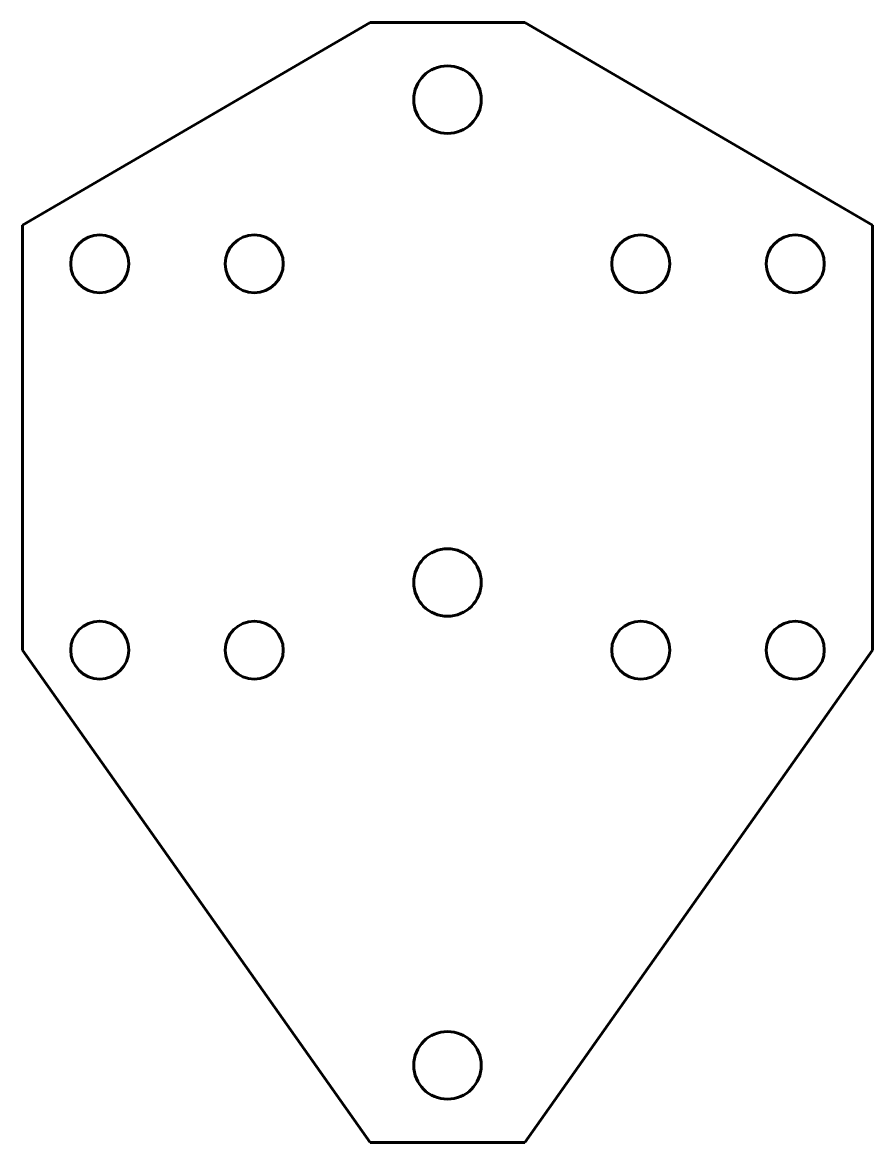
# Model space of a CAD drawing. Header units: millimetres. Extents: x -22 to 22, y -35.5 to 22.5.
import ezdxf

# ---------------------------------------------------------------- set-up
doc = ezdxf.new("R2010")
doc.units = ezdxf.units.MM
doc.linetypes.add('K5LT_BASIC', pattern=[0])

msp = doc.modelspace()

# ---------------------------------------------------------------- linework, layer by layer
at = {"color": 5, "linetype": 'K5LT_BASIC', "lineweight": 60}
for p, q in [((-22, 12), (-4, 22.5)), ((0, 22.5), (-4, 22.5)), ((0, 22.5), (4, 22.5)), ((4, 22.5), (22, 12)), ((-22, 0), (-22, 12)), ((22, 12), (22, -10)), ((-22, -10), (-22, 0)), ((-4, -35.5), (-22, -10)), ((22, -10), (4, -35.5)), ((0, -35.5), (-4, -35.5)), ((0, -35.5), (4, -35.5))]:
    msp.add_line(p, q, dxfattribs=at)
for centre, radius in [((0, 18.5), 1.75), ((-18, 10), 1.5), ((-10, 10), 1.5), ((10, 10), 1.5), ((18, 10), 1.5), ((0, -6.5), 1.75), ((-18, -10), 1.5), ((-10, -10), 1.5), ((10, -10), 1.5), ((18, -10), 1.5), ((0, -31.5), 1.75)]:
    msp.add_circle(centre, radius, dxfattribs=at)

doc.saveas('drawing.dxf')
